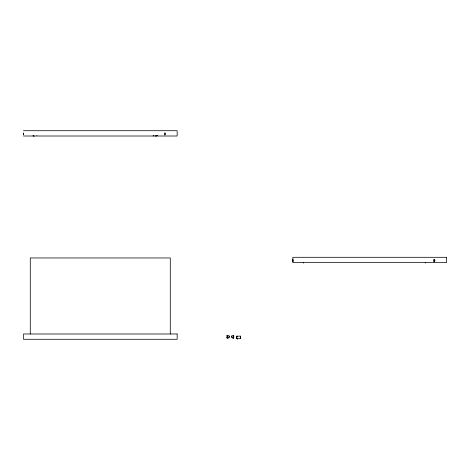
<?xml version="1.0" encoding="UTF-8"?>
<svg xmlns="http://www.w3.org/2000/svg" width="470" height="470" viewBox="0 0 470 470"><rect width="100%" height="100%" fill="white"/><g stroke="black" fill="none" stroke-linecap="round" stroke-linejoin="round"><path stroke-width="0.7" d="M227.039 338.006L227.039 335.492M233.702 338.006L233.702 335.492M237.491 339.287L237.491 338.629L236.616 338.67L236.616 336.15L240.487 336.15L240.487 338.67L236.616 338.67L236.663 336.32M227.692 335.656L227.68 336.12L227.069 336.12M233.749 335.656L233.243 335.656L233.232 336.12L233.784 336.12M236.633 336.32L237.268 336.32L237.256 336.784L236.645 336.784M36.966 135.56L36.93 135.66M236.698 338.042L236.698 336.784M33.094 135.707L33.764 135.507M227.727 337.636L227.057 337.836M233.749 337.836L233.279 337.636M240.487 336.15L240.487 338.67M155.928 136.494L155.928 135.836L157.28 135.507M153.96 135.66L153.925 135.707A1.257 0.681 -90 0 1 153.243 135.707L153.144 135.56M156.757 135.507L157.15 135.707M434.227 261.802C435.144 261.479 435.132 259.281 434.039 259.328C432.324 260.733 435.249 264.152 434.227 259.287M23.5 130.713L177.155 130.713L177.155 136.012L23.5 136.012M156.645 135.836L155.793 135.507M33.1 135.836L33.952 135.836L33.952 136.494M227.057 335.656L227.727 335.856M227.063 335.856L227.686 335.856M233.238 335.856L233.772 335.856M236.639 336.52L237.262 336.52M227.069 337.378L227.68 337.378L227.692 337.836M233.784 337.378L233.232 337.378L233.243 337.836M227.063 337.636L227.686 337.636M233.238 337.636L233.772 337.636M227.063 337.965L227.915 337.965L227.915 338.629M233.725 337.965L233.067 337.965L233.067 338.629M236.645 338.042L237.309 338.042L237.268 338.5L236.633 338.5M236.639 338.3L237.262 338.3M425.28 262.425L425.28 263.083M303.297 262.425L303.297 263.083M170.293 333.988L170.293 257.959L30.274 257.959L30.274 333.988M23.529 133.956C23.565 137.587 23.547 130.214 23.529 133.956M292.88 260.545C292.892 264.281 292.916 256.902 292.88 260.545M165.511 133.956C164.083 137.939 164.083 129.973 165.511 133.956M229.29 336.749L228.761 338.006L229.348 336.749L228.761 335.492L229.29 336.749M231.728 336.426L232.204 338.006L231.616 336.749L232.204 335.492L231.728 336.426M446.5 257.301L292.845 257.301L292.845 262.595L446.5 262.595L446.5 257.301M177.155 333.988L23.5 333.988L23.5 339.287L177.155 339.287L177.155 333.988"/></g></svg>
